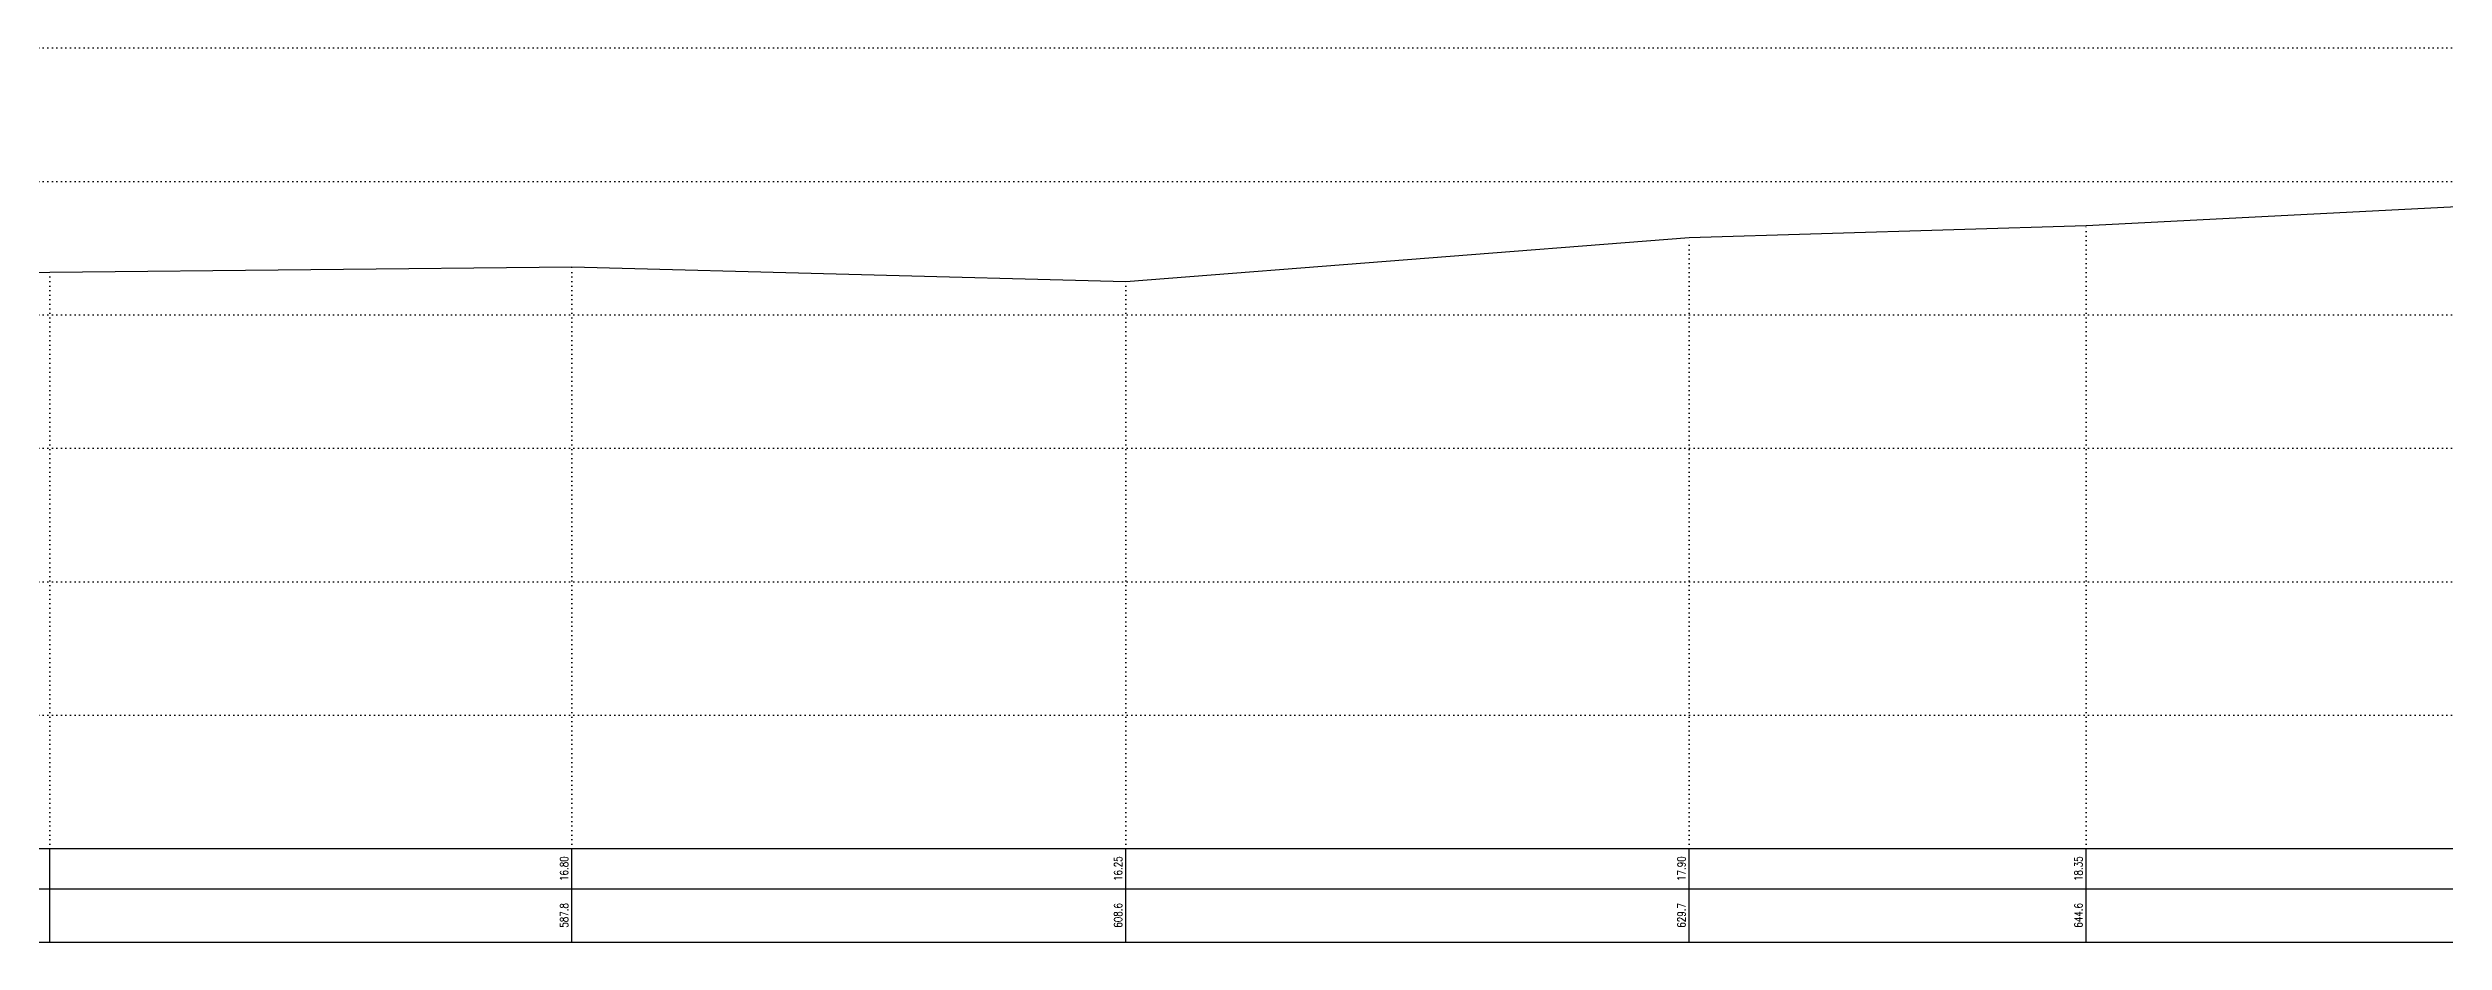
# Model space of a CAD drawing. Extents: x 391414 to 399140, y 3188456 to 3193760.
# Drawn here: x 397173 to 398071, y 3191315 to 3191650 of the extents above; entities that cross this region are included whole.
import ezdxf
from ezdxf.enums import TextEntityAlignment as Align

# ---------------------------------------------------------------- set-up
doc = ezdxf.new("R2010")
doc.units = 0
doc.linetypes.add('X4', pattern=[1.6, 0, -1.6])
for name, color, linetype in [('DMX', 1, 'CONTINUOUS'), ('zdm1', 2, 'CONTINUOUS'), ('ZDMT5', 3, 'CONTINUOUS')]:
    doc.layers.add(name, color=color, linetype=linetype)
doc.styles.add('HZ', font='rs.shx', dxfattribs={"width": 0.8, "bigfont": 'hztxt.shx'})

msp = doc.modelspace()

# ---------------------------------------------------------------- linework, layer by layer
at = {"layer": 'DMX', "linetype": 'Continuous', "flags": 128}
msp.add_lwpolyline([(395225.6, 3191409.15), (395505.51, 3191382.4), (395705.28, 3191405.08), (396005.51, 3191409.65), (396225.59, 3191422.24), (396425.37, 3191419.83), (396522.76, 3191477.98), (396602.33, 3191532.68), (396726.89, 3191542.25), (396902.13, 3191561.68), (397173.42, 3191565.68), (397369.12, 3191567.68), (397576.78, 3191562.18), (397787.95, 3191578.68), (397936.77, 3191583.18), (398107.42, 3191591.88), (398157.37, 3191634.68), (398226.9, 3191638.68), (398300.55, 3191611.98), (398411.99, 3191602.18), (398609.98, 3191580.78), (398954.14, 3191580.58)], dxfattribs=at)
at = {"layer": 'zdm1', "linetype": 'X4'}
for p, q in [((391475.98, 3191649.68), (398969.14, 3191649.68)), ((391475.98, 3191599.68), (398969.14, 3191599.68)), ((391475.98, 3191549.68), (398969.14, 3191549.68)), ((391475.98, 3191499.68), (398969.14, 3191499.68)), ((391475.98, 3191449.68), (398969.14, 3191449.68)), ((391475.98, 3191399.68), (398969.14, 3191399.68)), ((391475.98, 3191349.68), (398969.14, 3191349.68))]:
    msp.add_line(p, q, dxfattribs=at)
at = {"layer": 'zdm1', "linetype": 'Continuous'}
for p, q in [((391490.98, 3191349.68), (398959.14, 3191349.68)), ((391445.98, 3191334.68), (398959.14, 3191334.68)), ((391445.98, 3191314.68), (398959.14, 3191314.68))]:
    msp.add_line(p, q, dxfattribs=at)
at = {"layer": 'ZDMT5', "linetype": 'X4'}
for p, q in [((397787.95, 3191349.68), (397787.95, 3191578.68)), ((397936.77, 3191349.68), (397936.77, 3191583.18)), ((397369.12, 3191349.68), (397369.12, 3191567.68)), ((397173.42, 3191349.68), (397173.42, 3191565.68)), ((397576.78, 3191349.68), (397576.78, 3191562.18))]:
    msp.add_line(p, q, dxfattribs=at)
at = {"layer": 'ZDMT5', "linetype": 'Continuous'}
for p, q in [((397173.42, 3191314.68), (397173.42, 3191349.68)), ((397369.12, 3191314.68), (397369.12, 3191349.68)), ((397576.78, 3191314.68), (397576.78, 3191349.68)), ((397787.95, 3191314.68), (397787.95, 3191349.68)), ((397936.77, 3191314.68), (397936.77, 3191349.68))]:
    msp.add_line(p, q, dxfattribs=at)

# ---------------------------------------------------------------- texts
at = {"layer": 'ZDMT5', "linetype": 'Continuous', "style": 'HZ', "width": 0.8}
for s, p in [('16.80', (397368.62, 3191342.18)), ('16.25', (397576.28, 3191342.18)), ('17.90', (397787.45, 3191342.18)), ('18.35', (397936.27, 3191342.18)), ('587.8', (397368.62, 3191324.68)), ('608.6', (397576.28, 3191324.68)), ('629.7', (397787.45, 3191324.68)), ('644.6', (397936.27, 3191324.68))]:
    msp.add_text(s, height=3, rotation=90, dxfattribs=at).set_placement(p, align=Align.BOTTOM_CENTER)

doc.saveas('drawing.dxf')
